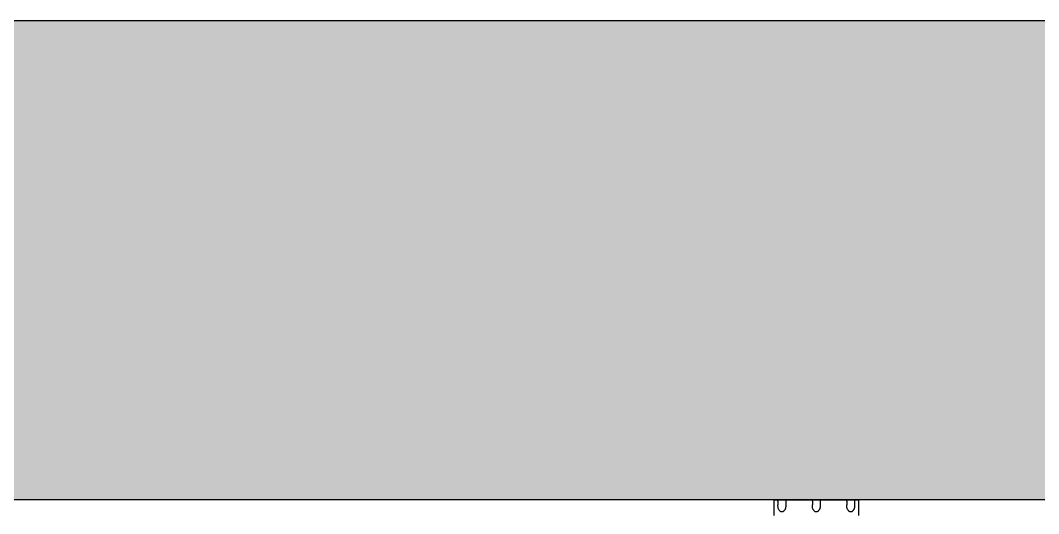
# Model space of a CAD drawing. Header units: millimetres. Extents: x 21899 to 38731, y -5425 to 3612.
# Drawn here: x 23101 to 23619, y -2494 to -2244 of the extents above; entities that cross this region are included whole.
import ezdxf

# ---------------------------------------------------------------- set-up
doc = ezdxf.new("R2010")
doc.units = ezdxf.units.MM
doc.layers.add('dwgmodels.com', color=250, linetype='Continuous')

msp = doc.modelspace()

# ---------------------------------------------------------------- hatches: boundary and pattern name
at = {"layer": 'dwgmodels.com', "true_color": 0xc7c8ca}
h = msp.add_hatch(color=9, dxfattribs=at)
h.dxf.hatch_style = 1
h.paths.add_polyline_path([(21917.11, -2243.56), (25517.11, -2243.56), (25517.11, -2487.45), (21917.11, -2487.45)])

# ---------------------------------------------------------------- linework, layer by layer
at = {"color": 3, "linetype": 'Continuous'}
for p, q in [((23484.51, -2487.45), (23527.51, -2487.45)), ((23484.51, -2487.45), (23484.51, -2495.45)), ((23486.51, -2488.11), (23486.51, -2489.95)), ((23490.51, -2488.11), (23490.51, -2489.95)), ((23504.01, -2488.11), (23504.01, -2489.95)), ((23508.01, -2488.11), (23508.01, -2489.95)), ((23521.51, -2488.11), (23521.51, -2489.95)), ((23525.51, -2488.11), (23525.51, -2489.95)), ((23527.51, -2487.45), (23527.51, -2495.45))]:
    msp.add_line(p, q, dxfattribs=at)
for points, start_tangent, end_tangent in [([(23486.51, -2488.11), (23486.51, -2487.96), (23486.54, -2487.7), (23486.63, -2487.54), (23486.83, -2487.46), (23486.98, -2487.45)], (0, 0.097008), (0.097008, 0)), ([(23486.98, -2492.45), (23486.75, -2491.94), (23486.6, -2491.33), (23486.53, -2490.66), (23486.51, -2489.95)], (-0.132058, 0.220419), (0, 0.256951)), ([(23490.03, -2487.45), (23490.27, -2487.47), (23490.42, -2487.57), (23490.49, -2487.78), (23490.51, -2488.11)], (0.097026, 0), (0, -0.097026)), ([(23490.51, -2489.95), (23490.51, -2490.25), (23490.5, -2490.55), (23490.48, -2490.86), (23490.44, -2491.18), (23490.38, -2491.51), (23490.3, -2491.83), (23490.19, -2492.15), (23490.03, -2492.45)], (0, -0.257099), (-0.132134, -0.220546)), ([(23504.01, -2488.11), (23504.01, -2487.96), (23504.04, -2487.7), (23504.13, -2487.54), (23504.33, -2487.46), (23504.48, -2487.45)], (0, 0.097008), (0.097008, 0)), ([(23504.48, -2492.45), (23504.25, -2491.94), (23504.1, -2491.33), (23504.03, -2490.66), (23504.01, -2489.95)], (-0.132058, 0.220419), (0, 0.256951)), ([(23507.53, -2487.45), (23507.77, -2487.47), (23507.92, -2487.57), (23507.99, -2487.78), (23508.01, -2488.11)], (0.097026, 0), (0, -0.097026)), ([(23508.01, -2489.95), (23508.01, -2490.25), (23508, -2490.55), (23507.98, -2490.86), (23507.94, -2491.18), (23507.88, -2491.51), (23507.8, -2491.83), (23507.69, -2492.15), (23507.53, -2492.45)], (0, -0.257099), (-0.132134, -0.220546)), ([(23521.51, -2488.11), (23521.51, -2487.96), (23521.54, -2487.7), (23521.63, -2487.54), (23521.83, -2487.46), (23521.98, -2487.45)], (0, 0.097008), (0.097008, 0)), ([(23521.98, -2492.45), (23521.75, -2491.94), (23521.6, -2491.33), (23521.53, -2490.66), (23521.51, -2489.95)], (-0.132058, 0.220419), (0, 0.256951)), ([(23525.03, -2487.45), (23525.27, -2487.47), (23525.42, -2487.57), (23525.49, -2487.78), (23525.51, -2488.11)], (0.097026, 0), (0, -0.097026)), ([(23525.51, -2489.95), (23525.51, -2490.25), (23525.5, -2490.55), (23525.48, -2490.86), (23525.44, -2491.18), (23525.38, -2491.51), (23525.3, -2491.83), (23525.19, -2492.15), (23525.03, -2492.45)], (0, -0.257099), (-0.132134, -0.220546)), ([(23486.98, -2492.45), (23487.17, -2492.72), (23487.38, -2492.95), (23487.6, -2493.14), (23487.84, -2493.29), (23488.1, -2493.39), (23488.38, -2493.44), (23488.66, -2493.44), (23488.93, -2493.38), (23489.19, -2493.28), (23489.42, -2493.13), (23489.64, -2492.95), (23489.85, -2492.72), (23490.03, -2492.45)], (0.195994, -0.327135), (0.195994, 0.327135)), ([(23504.48, -2492.45), (23504.67, -2492.72), (23504.88, -2492.95), (23505.1, -2493.14), (23505.34, -2493.29), (23505.6, -2493.39), (23505.88, -2493.44), (23506.16, -2493.44), (23506.43, -2493.38), (23506.69, -2493.28), (23506.92, -2493.13), (23507.14, -2492.95), (23507.35, -2492.72), (23507.53, -2492.45)], (0.195994, -0.327135), (0.195994, 0.327135)), ([(23521.98, -2492.45), (23522.17, -2492.72), (23522.38, -2492.95), (23522.6, -2493.14), (23522.84, -2493.29), (23523.1, -2493.39), (23523.38, -2493.44), (23523.66, -2493.44), (23523.93, -2493.38), (23524.19, -2493.28), (23524.42, -2493.13), (23524.64, -2492.95), (23524.85, -2492.72), (23525.03, -2492.45)], (0.195994, -0.327135), (0.195994, 0.327135))]:
    msp.add_spline(points, degree=3, dxfattribs=dict(at, start_tangent=start_tangent, end_tangent=end_tangent))
at = {"layer": 'dwgmodels.com', "color": 5}
msp.add_lwpolyline([(21917.11, -2243.56), (25517.11, -2243.56), (25517.11, -2487.45), (21917.11, -2487.45)], close=True, dxfattribs=at)

doc.saveas('drawing.dxf')
